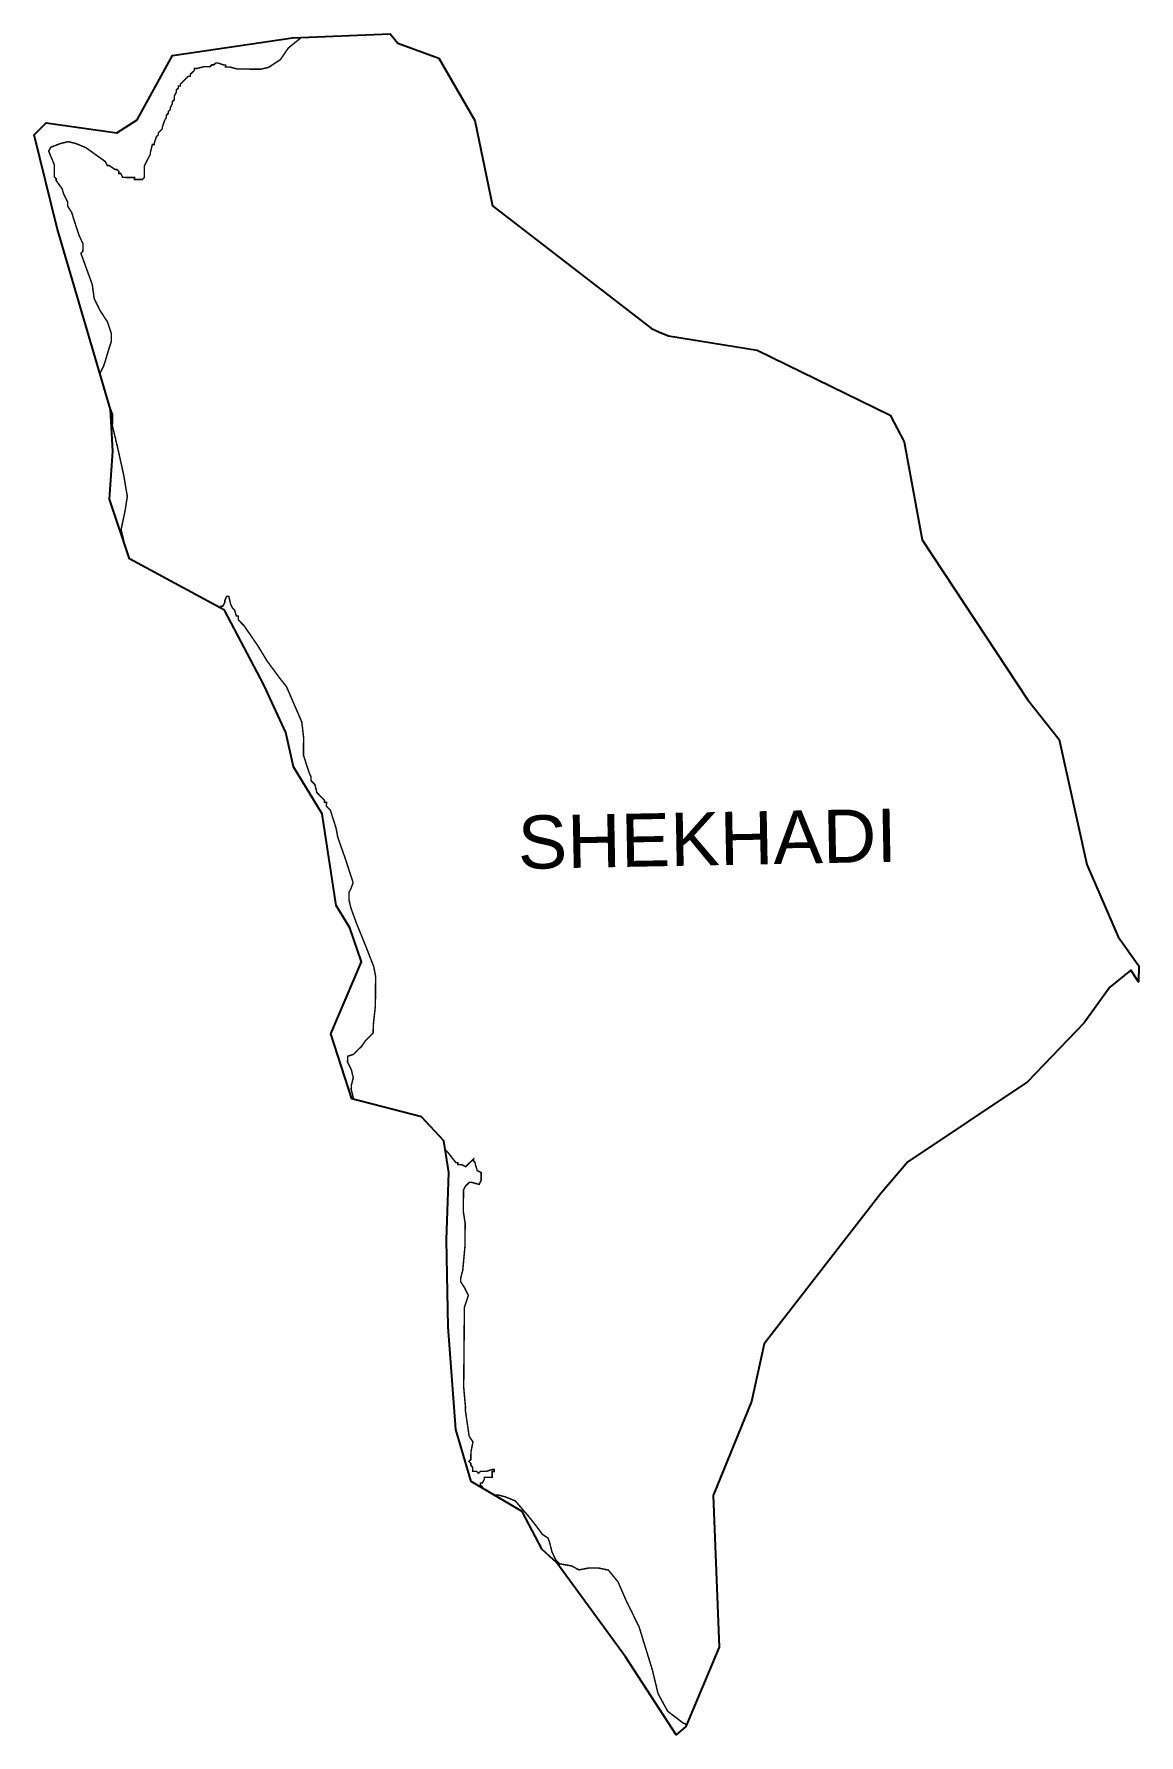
# Model space of a CAD drawing. Header units: metres. Extents: x 285347 to 287610, y 2002789 to 2006271.
import ezdxf

# ---------------------------------------------------------------- set-up
doc = ezdxf.new("R2010")
doc.units = ezdxf.units.M
for name, color, linetype in [('HAZARDS LINE', 1, 'Continuous'), ('village', 3, 'Continuous'), ('VILLAGE NAME', 250, 'Continuous')]:
    doc.layers.add(name, color=color, linetype=linetype)
doc.styles.get("Standard").update_dxf_attribs({"font": 'simplex.shx'})

msp = doc.modelspace()

# ---------------------------------------------------------------- linework, layer by layer
at = {"layer": 'HAZARDS LINE', "lineweight": 18, "const_width": 3}
for points in [[(285481.9, 2005576.2), (285488.7, 2005589.3), (285492.8, 2005601.3), (285501.1, 2005629.2), (285505.2, 2005641.2), (285505.4, 2005657.2), (285497.6, 2005681.3), (285481.8, 2005705.5), (285470.1, 2005729.7), (285466.3, 2005757.8), (285443, 2005822.1), (285447, 2005826.1), (285447.2, 2005842.1), (285439.3, 2005858.2), (285435.4, 2005870.3), (285431.5, 2005882.3), (285423.8, 2005906.4), (285415.9, 2005918.5), (285416, 2005926.6), (285408.1, 2005942.7), (285404.2, 2005954.7), (285392.4, 2005970.9), (285392.4, 2005974.9), (285388.5, 2005978.9), (285388.7, 2006003), (285377, 2006031.1), (285381.1, 2006039.1), (285401.2, 2006046.9), (285417.2, 2006050.7), (285433.2, 2006046.6), (285453.2, 2006038.4), (285492.9, 2006009.9), (285496.9, 2006001.9), (285500.9, 2006001.8), (285512.8, 2005993.7), (285516.8, 2005993.6), (285520.8, 2005989.6), (285520.7, 2005985.6), (285524.7, 2005985.5), (285528.6, 2005977.5), (285552.7, 2005977.2), (285552.6, 2005973.2), (285568.7, 2005973.1), (285572.7, 2005977), (285573, 2006001.1), (285581.1, 2006017), (285585.2, 2006025), (285585.3, 2006029), (285589.4, 2006045), (285593.4, 2006044.9), (285593.5, 2006048.9), (285597.6, 2006060.9), (285601.6, 2006064.9), (285601.7, 2006068.9), (285609.8, 2006076.8), (285609.8, 2006080.8), (285613.9, 2006092.8), (285618, 2006100.8), (285618.1, 2006104.8), (285622.1, 2006108.7), (285622.2, 2006112.8), (285626.2, 2006116.7), (285626.2, 2006120.7), (285630.3, 2006128.7), (285630.4, 2006132.7), (285634.4, 2006136.7), (285634.5, 2006144.7), (285638.6, 2006152.6), (285638.6, 2006156.7), (285642.7, 2006160.6), (285642.7, 2006164.6), (285646.7, 2006164.6), (285646.8, 2006168.6), (285654.8, 2006176.5), (285658.9, 2006180.5), (285662.9, 2006184.4), (285666.9, 2006184.4), (285667, 2006188.4), (285671, 2006192.4), (285675.1, 2006196.3), (285675.1, 2006200.4), (285679.1, 2006200.3), (285695.2, 2006204.2), (285707.2, 2006204), (285711.2, 2006208), (285715.2, 2006208), (285719.3, 2006211.9), (285723.3, 2006211.9), (285735.3, 2006207.8), (285739.3, 2006207.7), (285739.2, 2006203.7), (285747.3, 2006203.6), (285763.2, 2006199.5), (285811.3, 2006199), (285827.4, 2006202.8), (285851.5, 2006218.6), (285867.8, 2006242.5), (285894.8, 2006264.1)], [(285532.8, 2005225.1), (285529.2, 2005240.3), (285525.3, 2005256.4), (285533.7, 2005296.4), (285538, 2005324.4), (285530.5, 2005368.5), (285519, 2005420.7), (285507.5, 2005468.9), (285507.7, 2005492.9), (285502.7, 2005505.8)]]:
    msp.add_lwpolyline(points, dxfattribs=at)
at = {"layer": 'HAZARDS LINE', "lineweight": 18}
for points in [[(286001.7, 2004090.3, 3, 3, 0), (286000.5, 2004094.1, 3, 3, 0), (285996.6, 2004110.1, 3, 3, 0), (285996.7, 2004118.1, 3, 3, 0), (286000.8, 2004134, 3, 3, 0), (285997, 2004150.1, 3, 3, 0), (285989.1, 2004166.1, 3, 3, 0), (285989.2, 2004178.1, 3, 3, 0), (286001.3, 2004182, 3, 3, 0), (286017.4, 2004197.9, 3, 3, 0), (286025.5, 2004209.8, 3, 3, 0), (286041.6, 2004225.6, 3, 3, 0), (286041.8, 2004241.6, 3, 3, 0), (286046.1, 2004281.5, 3, 3, 0), (286046.6, 2004341.5, 3, 3, 0), (286042.8, 2004361.5, 3, 3, 0), (286027.2, 2004401.6, 3, 3, 0), (286007.6, 2004449.8, 3, 3, 0), (285995.9, 2004481.8, 3, 3, 0), (285992.1, 2004497.9, 3, 3, 0), (285992.2, 2004513.8, 3, 3, 0), (285996.3, 2004521.8, 3, 3, 0), (286000.4, 2004533.8, 3, 3, 0), (285996.5, 2004545.8, 3, 3, 0), (285984.8, 2004581.9, 3, 3, 0), (285969.2, 2004626, 3, 3, 0), (285965.4, 2004646, 3, 3, 0), (285957.7, 2004670, 3, 3, 0), (285953.8, 2004682.1, 3, 3, 0), (285945.8, 2004690.1, 3, 3, 0), (285945.9, 2004698.1, 3, 3, 0), (285941.9, 2004698.2, 3, 3, 0), (285942, 2004702.2, 3, 3, 0), (285934, 2004710.2, 3, 3, 0), (285926.1, 2004718.3, 3, 3, 0), (285922.3, 2004734.3, 3, 3, 0), (285918.3, 2004738.3, 3, 3, 0), (285914.3, 2004742.4, 3, 3, 0), (285914.4, 2004750.4, 3, 3, 0), (285910.5, 2004758.4, 3, 3, 0), (285898.8, 2004794.5, 3, 3, 0), (285899.1, 2004830.4, 3, 3, 0), (285895.4, 2004862.5, 3, 3, 0), (285864.1, 2004934.7, 3, 3, 0), (285848.3, 2004954.8, 3, 3, 0), (285824.6, 2004987, 3, 3, 0), (285804.9, 2005019.2, 3, 3, 0), (285777.3, 2005059.4, 3, 3, 0), (285765.4, 2005071.5, 3, 3, 0), (285765.5, 2005079.5, 3, 3, 0), (285761.5, 2005079.5, 3, 3, 0), (285757.6, 2005091.5, 3, 3, 0), (285753.6, 2005095.6, 3, 3, 0), (285749.7, 2005103.6, 3, 3, 0), (285745.9, 2005119.6, 3, 3, 0), (285741.9, 2005119.6, 3, 3, 0), (285737.8, 2005111.7, 3, 3, 0), (285737.8, 2005107.7, 3, 3, 0), (285733.7, 2005099.7, 3, 3, 0), (285729.7, 2005099.8, 3, 3, 0), (285729.7, 2005095.8, 3, 3, 0), (285729.4, 2005095.8, 3, 3, 0)], [(286267.4, 2003292.8, 3, 3, 0), (286265.1, 2003296.3, 3, 3, 0), (286261.2, 2003300.3, 3, 3, 0), (286261.2, 2003304.3, 3, 3, 0), (286265.2, 2003304.3, 3, 3, 0), (286269.2, 2003312.2, 3, 3, 0), (286269.3, 2003316.2, 3, 3, 0), (286285.3, 2003316.1, 3, 3, 0), (286285.4, 2003328.1, 3, 3, 0), (286289.4, 2003328.1, 3, 3, 0), (286289.4, 2003332, 3, 3, 0), (286285.4, 2003332.1, 3, 3, 0), (286273.4, 2003328.2, 3, 3, 0), (286261.4, 2003328.3, 3, 3, 0), (286257.4, 2003324.3, 3, 3, 0), (286253.4, 2003328.4, 3, 3, 0), (286245.4, 2003328.4, 3, 3, 0), (286245.5, 2003336.4, 3, 3, 0), (286241.5, 2003340.5, 3, 3, 0), (286241.6, 2003344.5, 3, 3, 0), (286237.6, 2003348.5, 3, 3, 0), (286241.6, 2003352.5, 3, 3, 0), (286241.8, 2003368.4, 3, 3, 0), (286246, 2003388.4, 3, 3, 0), (286238.1, 2003400.5, 3, 3, 0), (286230.5, 2003452.5, 3, 3, 0), (286230.6, 2003460.5, 3, 3, 0), (286227, 2003500.5, 3, 3, 0), (286228.4, 2003664.4, 3, 3, 0), (286236.6, 2003688.3, 3, 3, 0), (286228.8, 2003704.3, 3, 3, 0), (286220.9, 2003716.4, 3, 3, 0), (286221, 2003724.4, 3, 3, 0), (286225.1, 2003740.3, 3, 3, 0), (286229.5, 2003788.3, 3, 3, 0), (286230, 2003836.2, 3, 3, 0), (286226.2, 2003860.2, 3, 3, 0), (286226.6, 2003904.2, 3, 3, 0), (286230.6, 2003912.2, 3, 3, 0), (286238.7, 2003920.1, 3, 3, 0), (286242.7, 2003920, 3, 3, 0), (286258.6, 2003915.9, 3, 3, 0), (286262.7, 2003923.9, 3, 3, 0), (286262.9, 2003939.8, 3, 3, 0), (286254.9, 2003943.9, 3, 3, 0), (286251, 2003955.9, 3, 3, 0), (286251, 2003959.9, 3, 3, 0), (286247.1, 2003964, 3, 3, 0), (286247.1, 2003968, 3, 3, 0), (286231, 2003952.1, 3, 3, 0), (286223, 2003956.2, 3, 3, 0), (286215, 2003956.3, 3, 3, 0), (286215.1, 2003960.3, 3, 3, 0), (286211.1, 2003960.3, 3, 3, 0), (286195.3, 2003980.4, 3, 3, 0), (286189.3, 2003986.5, 3, 3, 0)], [(286683.3, 2002809.9, 3, 3, 0), (286676.4, 2002813, 3, 3, 0), (286644.7, 2002837.2, 3, 3, 0), (286625, 2002873.4, 3, 3, 0), (286613.5, 2002921.5, 3, 3, 0), (286586.3, 2003009.6, 3, 3, 0), (286558.8, 2003065.8, 3, 3, 0), (286543.1, 2003102, 3, 3, 0), (286523.4, 2003126.1, 3, 3, 0), (286503.4, 2003130.3, 3, 3, 0), (286483.4, 2003130.5, 3, 3, 0), (286463.4, 2003126.6, 3, 3, 0), (286447.5, 2003134.8, 3, 3, 0), (286423.6, 2003139, 3, 3, 0), (286415.6, 2003147.1, 3, 3, 0), (286407.8, 2003163.1, 3, 3, 0), (286403.9, 2003179.1, 3, 3, 0), (286400.1, 2003191.2, 3, 3, 0), (286388.1, 2003199.3, 3, 3, 0), (286376.3, 2003215.4, 3, 3, 0), (286360.5, 2003235.5, 3, 3, 0), (286332.8, 2003267.7, 3, 3, 0), (286312.9, 2003275.9, 3, 3, 0), (286296.9, 2003280, 3, 3, 0), (286288.9, 2003280.1, 3, 3, 0)]]:
    msp.add_lwpolyline(points, format="xyseb", dxfattribs=at)
at = {"layer": 'village', "flags": 128}
msp.add_lwpolyline([(287100.2, 2005490.6), (287129.3, 2005436.4)], dxfattribs=at)
at = {"layer": 'village', "color": 3, "true_color": 0x00ff00}
for points in [[(287610.1, 2004363, 0), (287609.1, 2004330.8, 0), (287593.2, 2004354.7, 0), (287550.1, 2004319.9, 0), (287497.9, 2004246.8, 0), (287381.5, 2004125.9, 0), (287136.8, 2003962.3, 0), (287081.5, 2003897, 0), (286842.3, 2003589.7, 0), (286816.7, 2003471.6, 0), (286737.9, 2003279.1, 0), (286749.9, 2002968.1, 0), (286681.7, 2002806.1, 0), (286662.3, 2002788.6, 0), (286558.6, 2002948.3, 0), (286418, 2003141, 0), (286387.7, 2003168.1, 0), (286346.8, 2003245.8, 0), (286242.6, 2003307.5, 0), (286210.8, 2003413.9, 0), (286195, 2003624.2, 0), (286191.9, 2003802.6, 0), (286196.3, 2003940.2, 0), (286186.5, 2004005.2, 0), (286140.3, 2004053.9, 0), (285998.2, 2004091.2, 0), (285955.1, 2004224.2, 0), (286017.8, 2004371.2, 0), (285994.1, 2004441.4, 0), (285965.7, 2004486.5, 0), (285937.1, 2004674.4, 0), (285878.1, 2004770.5, 0), (285862.5, 2004840.9, 0), (285817.7, 2004938.6, 0), (285737.2, 2005091.6, 0), (285542.6, 2005196.3, 0), (285501.2, 2005318.7, 0), (285508.4, 2005416.8, 0), (285503.8, 2005502.2, 0), (285394.3, 2005873.3, 0), (285346.9, 2006064.9, 0), (285371.6, 2006089.3, 0), (285516.3, 2006069, 0), (285558.3, 2006095.6, 0), (285630.9, 2006227.3, 0), (285876.2, 2006263.4, 0), (286076.4, 2006271.1, 0), (286091.8, 2006252.5, 0), (286176.4, 2006221.5, 0), (286249.8, 2006094.1, 0), (286286, 2005919.1, 0), (286611.5, 2005668.1, 0), (286627.7, 2005660.6, 0), (286646.3, 2005653, 0), (286828.3, 2005624, 0), (287100.2, 2005490.6, 0)], [(287129.3, 2005436.4, 0), (287165.9, 2005235.8, 0), (287382.1, 2004908.7, 0), (287446.4, 2004826.9, 0), (287503, 2004570.7, 0), (287567.7, 2004422.5, 0), (287610.1, 2004363, 0)]]:
    msp.add_polyline3d(points, dxfattribs=at)

# ---------------------------------------------------------------- texts
at = {"layer": 'VILLAGE NAME', "insert": (286336.6, 2004670.3), "char_height": 108.748, "attachment_point": 1, "rotation": 1.1028}
msp.add_mtext_dynamic_manual_height_columns('{\\fArial|b0|i0|c0|p34;SHEKHADI}', width=726.929, gutter_width=543.7, heights=[0], dxfattribs=at)

doc.saveas('drawing.dxf')
